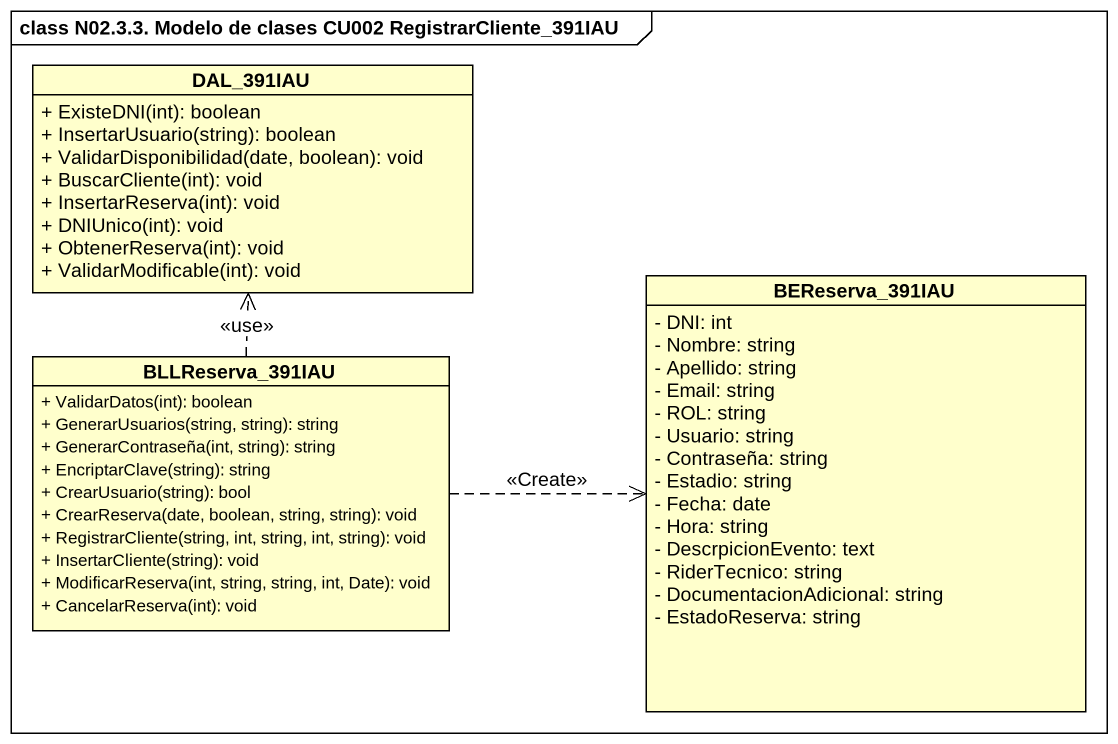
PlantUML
@startuml
mainframe class N02.3.3. Modelo de clases CU002 RegistrarCliente_391IAU
hide circle
hide empty members
skinparam classAttributeIconSize 0
class DAL_391IAU {
  + ExisteDNI(int): boolean
  + InsertarUsuario(string): boolean
  + ValidarDisponibilidad(date, boolean): void
  + BuscarCliente(int): void
  + InsertarReserva(int): void
  + DNIUnico(int): void
  + ObtenerReserva(int): void
  + ValidarModificable(int): void
}
class BEReserva_391IAU {
  - DNI: int
  - Nombre: string
  - Apellido: string
  - Email: string
  - ROL: string
  - Usuario: string
  - Contraseña: string
  - Estadio: string
  - Fecha: date
  - Hora: string
  - DescrpicionEvento: text
  - RiderTecnico: string
  - DocumentacionAdicional: string
  - EstadoReserva: string
}
class BLLReserva_391IAU {
  + ValidarDatos(int): boolean
  + GenerarUsuarios(string, string): string
  + GenerarContraseña(int, string): string
  + EncriptarClave(string): string
  + CrearUsuario(string): bool
  + CrearReserva(date, boolean, string, string): void
  + RegistrarCliente(string, int, string, int, string): void
  + InsertarCliente(string): void
  + ModificarReserva(int, string, string, int, Date): void
  + CancelarReserva(int): void
}
BLLReserva_391IAU .up.> DAL_391IAU : <<use>>
BLLReserva_391IAU .right.> BEReserva_391IAU : <<Create>>
@enduml
